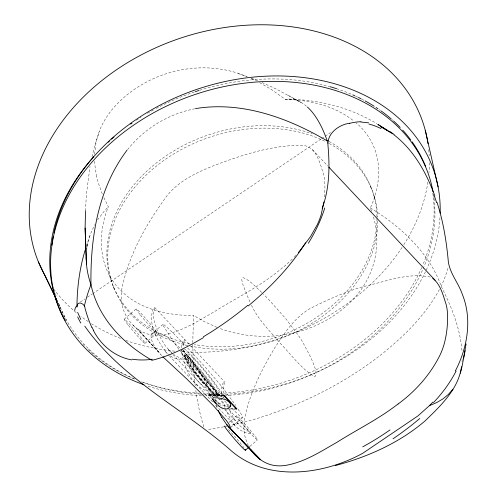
<?xml version="1.0" encoding="UTF-8"?>
<svg xmlns="http://www.w3.org/2000/svg" width="497" height="497" viewBox="0 0 497 497"><rect width="100%" height="100%" fill="white"/><g stroke="black" fill="none" stroke-linecap="round" stroke-linejoin="round"><path stroke-width="0.37" stroke-dasharray="2.48 1.86" d="M462.111 361.748L462.135 358.741M85.515 210.883L86.335 194.973L90.019 166.396M103.867 197.632L108.377 206.746C98.176 231.67 97.996 262.497 115.329 284.371A102.413 79.135 -19.2 0 0 139.353 303.953C156.077 312.439 174.981 315.632 193.613 315.471L192.737 342.47M94.548 154.269L96.157 141.695L99.294 131.27A89.05 68.81 -19.2 0 1 113.745 107.632C146.056 71.065 201.869 57.136 247.059 76.687M324.448 196.93L324.951 187.45L324.659 180.753A95.548 57.341 -43.2 0 0 323.597 174.317C319.838 163.588 317.142 148.075 303.978 145.441C273.518 144.509 243.12 154.648 214.859 165.234C195.116 173.118 174.857 182.536 163.091 201.266C144.217 227.514 128.381 256.98 121.852 288.85A75.966 45.594 -43.2 0 0 121.79 303.487C124.331 318.801 136.731 332.965 152.511 335.046A56.472 33.895 -43.2 0 0 161.506 335.071C181.001 332.282 197.856 321.105 214.617 311.538C231.565 300.828 249.5 291.727 265.994 280.314A187.524 112.539 -43.2 0 0 275.444 273.443L286.284 264.721L293.28 258.136M181.567 347.714C181.945 345.198 182.163 340.271 184.903 339.65C184.716 342.29 183.026 344.713 183.449 347.459M151.007 335.202C150.833 342.576 156.139 348.813 160.488 354.255M87.54 244.294L86.726 249.37A210.883 120.485 12.9 0 1 87.522 244.294L90.336 234.292L94.741 224.601M92.044 156.71L94.268 147.336L99.294 131.27M86.304 246.444L90.336 234.292M371.65 211.411L370.371 207.97C378.615 189.879 381.733 168.707 374.931 149.64A102.804 79.439 -19.2 0 0 358.393 124.797L356.063 122.896M439.41 289.509C425.041 315.962 402.986 337.308 379.602 355.846A178.827 80.57 -26.3 0 1 311.402 397.438C285.719 409.391 258.937 419.232 231.217 425.221M211.815 398.432L208.715 395.14L209.386 394.146L220.152 394.823M97.555 219.922L104.376 210.977L108.377 206.746M162.886 324.491L151.579 333.866A20.831 7.138 48.2 0 0 150.995 335.195M294.162 257.222L295.864 255.396M127.499 149.69C144.292 128.673 168.266 113.912 194.718 108.812M124.175 319.223L136.172 308.898M144.944 343.365L156.984 333.009M228.968 422.351L236.603 415.784M249.954 446.318L257.415 439.895M183.604 356.206L184.319 355.616M242.418 417.797L230.943 427.171M181.132 350.633L182.877 349.198M185.338 355.777L187.673 353.864M216.835 394.413A24.931 2.255 50.7 0 0 195.097 364.63A24.931 2.255 50.7 0 0 191.351 366.227A24.931 2.255 50.7 0 0 216.835 394.413L219.183 392.493A24.931 2.255 50.7 0 0 197.433 362.723A24.931 2.255 50.7 0 0 193.681 364.32A24.931 2.255 50.7 0 0 219.165 392.506M221.059 399.545L222.811 398.116M151.877 333.543C163.14 329.722 172.763 342.638 180.79 348.658M320.944 139.085L93.138 293.342M321.584 138.651L330.511 132.587M80.39 301.971L84.85 298.952M87.404 297.225L92.504 293.77M223.855 426.824L207.162 429.669M224.594 426.662L226.8 426.184M259.583 82.62L271.163 89.336L285.135 99.245C317.011 99.114 349.41 107.079 376.788 123.635M208.715 395.14L219.836 395.308M219.631 395.444L208.51 395.277L209.181 394.283L219.947 394.96M221.625 408.876L223.103 408.894M229.036 408.988L233.484 409.056M285.135 99.245C309.289 100.021 334.556 105.513 353.727 120.988M230.751 408.416L233.826 408.609M288.446 99.027C294.056 99.046 299.498 101.09 304.034 104.327A208.473 73.202 -82 0 1 306.891 106.575M238.343 73.618L247.115 76.83M220.419 328.641C247.202 338.395 277.233 338.879 304.307 329.946A95.909 74.115 -19.2 0 0 333.617 315.788A94.884 73.32 -19.2 0 0 356.566 295.398C375.241 273.866 381.833 242.772 373.005 215.611M251.339 78.228L257.763 80.769M217.071 327.38L204.273 321.602L193.613 315.471M430.303 277.071C408 272.213 385.243 281.836 363.605 286.514C344.8 291.938 326.889 300.045 309.469 308.873C294.212 318.099 284.154 333.524 274.586 348.117C261.385 370.277 249.301 393.841 244.512 419.393A75.966 45.594 -43.2 0 0 244.449 434.03L245.369 438.199L248.27 445.554M262.043 82.545L276.146 88.988L301.083 102.444L287.396 94.821M251.37 78.638L255.526 80.57M170.701 355.852C172.465 358.728 187.145 361.276 177.112 356.486A65.753 39.462 -43.2 0 1 173.956 354.603M370.371 207.97C391.207 220.587 410.429 236.386 424.972 256.054M215.822 405.303L234.851 425.556C238.411 429.278 243.064 432.154 248.046 433.496C252.47 433.993 249.376 431.085 246.885 430.744A65.753 39.462 -43.2 0 1 243.729 428.861C237.852 424.755 233.683 418.685 230.496 412.355A218.798 131.314 -43.2 0 1 228.974 409.186M171.583 352.764L165.346 345.875L160.717 338.097A218.798 131.314 -43.2 0 1 157.822 331.76C155.642 325.299 152.169 318.242 153.964 311.296C155.107 309.588 155.157 305.518 153.126 309.128C147.559 324.404 157.866 342.271 167.402 353.547M261.652 292.416C256.098 287.384 251.06 281.265 244.151 278.047A33.839 6.995 55.9 0 0 242.816 277.86L241.853 278.45A19.172 3.964 55.9 0 0 241.666 279.339L242.797 284.296L246.76 294.522A169.44 35.014 55.9 0 0 248.91 299.554L249.966 301.94M231.757 408.385L241.262 417.306A28.745 2.535 50.6 0 0 242.542 417.747L241.61 414.796L237.193 407.695M183.058 350.876C196.153 363.705 205.882 379.621 212.511 396.649M229.328 405.869L224.066 400.327M133.146 325.181L158.307 351.646L137.911 329.244L161.631 355.523M187.692 347.975L204.839 366.637L219.736 384.094A31.516 2.783 50.6 0 1 223.551 388.89L233.248 401.967A65.293 5.759 50.6 0 1 235.69 405.471M312.464 149.696L327.796 166.017M154.722 307.513L189.096 344.092M191.146 346.279L224.501 381.771M180.734 358.3L217.674 397.612M218.183 398.159L226.905 407.441M228.962 409.627L250.507 432.558M168.172 349.422L172.403 353.926M172.931 354.485L214.164 398.364M214.692 398.929L221.035 405.682M224.737 409.621L237.951 423.68M209.386 394.146L212.486 397.445M214.549 399.638L217.133 402.39M217.649 402.937L219.711 405.136M165.072 351.298L168.775 355.237M169.303 355.796L212.648 401.93M220.451 396.476L192.401 365.736L180.125 350.944M234.82 425.519L229.894 418.17L225.383 408.577M178.895 349.273L174.167 342.563A169.44 14.947 50.6 0 1 171.148 338.184L162.973 325.305A19.172 1.69 50.6 0 1 162.817 324.678L163.264 324.473A33.839 2.988 50.6 0 1 164.209 324.945L169.85 329.791L181.784 341.793A180.616 15.935 50.6 0 1 185.692 345.875M424.978 256.054A220.19 128.375 9.9 0 1 441.212 286.303C451.524 306.879 460.483 328.821 462.055 352.019M58.311 303.294L66.287 319.931M58.894 304.624L59.895 306.724M251.457 305.201C258.235 319.863 270.138 331.238 280.376 343.452C291.118 354.541 300.418 367.749 313.539 376.136A28.745 5.939 55.9 0 0 315.502 376.067C317.589 371.681 314.042 366.612 312.874 362.338A65.293 13.494 55.9 0 0 310.569 357.026L302.909 342.427A31.516 6.511 55.9 0 0 299.641 337.221L285.937 318.869L269.088 299.989A180.616 37.325 55.9 0 0 263.59 294.354M216.922 407.434L215.897 405.012M224.924 407.441L222.041 399.302M102.27 193.929L98.841 184.449A174.925 135.172 -19.2 0 1 96.722 176.59M227.601 406.018L226.054 401.955M370.619 186.288L371.47 188.73M373.887 195.75L374.738 198.191M109.967 276.674L110.819 279.115M113.235 286.135L114.086 288.577M96.722 176.59L95.262 168.62L94.542 160.469M223.675 393.375C222.159 389.431 224.135 385.548 224.557 381.795C220.767 384.374 221.395 390.418 221.24 394.562M183.691 349.726L185.108 355.908L187.854 363.723A218.798 131.314 -43.2 0 0 190.755 370.054C193.942 376.384 198.104 382.454 203.987 386.567A65.753 39.462 -43.2 0 0 207.143 388.449C217.177 393.233 202.503 390.692 200.732 387.815C189.202 379.665 183.679 364.649 181.455 351.162M221.333 395.662L221.488 396.792M195.215 385.809L193.352 365.102L192.743 343.222M432.806 193.209A196.508 151.846 -19.2 0 1 422.643 265.392M421.729 267.504A196.508 151.846 -19.2 0 1 203.13 393.357M199.285 393.189A196.508 151.846 -19.2 0 1 141.738 381.82M133.886 378.757A196.508 151.846 -19.2 0 1 87.466 348.801M84.204 345.558A196.508 151.846 -19.2 0 1 83.148 344.452M136.352 120.28A196.508 151.846 -19.2 0 1 140.906 117.342M147.541 113.31A196.508 151.846 -19.2 0 1 153.585 109.88M156.275 108.421A196.508 151.846 -19.2 0 1 194.569 91.926M199.639 90.28A196.508 151.846 -19.2 0 1 329.169 86.453M336.432 88.652A196.508 151.846 -19.2 0 1 352.1 94.579M355.616 96.157A196.508 151.846 -19.2 0 1 357.697 97.132M361.791 99.164A196.508 151.846 -19.2 0 1 364.475 100.574M379.23 109.607A196.508 151.846 -19.2 0 1 380.478 110.489M391.835 119.448A196.508 151.846 -19.2 0 1 392.997 120.473M329.064 141.452A138.091 106.706 -19.2 0 1 358.374 276.239A138.091 106.706 -19.2 0 1 194.252 344.533M189.742 343.675A138.091 106.706 -19.2 0 1 121.647 202.329A138.091 106.706 -19.2 0 1 312.215 133.848M433.421 194.141A196.508 151.846 -19.2 0 1 225.408 395.556M220.065 395.805A196.508 151.846 -19.2 0 1 205.522 395.848M201.67 395.705A196.508 151.846 -19.2 0 1 147.559 385.983M329.244 143.527A138.091 106.706 -19.2 0 1 377.751 217.357M377.826 221.003A138.091 106.706 -19.2 0 1 213.163 348.981A138.091 106.706 -19.2 0 1 120.709 207.951A138.091 106.706 -19.2 0 1 325.889 141.782M217.475 396.451A26.633 2.236 50.4 0 1 189.935 365.202A26.633 2.236 50.4 0 1 194.103 364.394A26.633 2.236 50.4 0 1 218.363 396.277M215.822 396.382A26.633 2.236 50.4 0 1 188.338 364.581A26.633 2.236 50.4 0 1 193.389 364.984A26.633 2.236 50.4 0 1 217.568 396.525M221.19 398.911A31.578 2.858 50.7 0 1 218.705 398.339M216.437 396.357A31.578 2.858 50.7 0 1 193.749 370.476A31.578 2.858 50.7 0 1 180.989 350.832M181.486 350.615A31.578 2.858 50.7 0 1 199.831 369.097A31.578 2.858 50.7 0 1 219.985 396.146M221.886 397.06A31.578 2.858 50.7 0 1 221.035 396.426M219.997 395.556A31.578 2.858 50.7 0 1 198.906 372.141A31.578 2.858 50.7 0 1 183.53 350.037M184.306 348.894A31.578 2.858 50.7 0 1 203.068 368.265A31.578 2.858 50.7 0 1 222.314 394.239M223.321 396.32A31.578 2.858 50.7 0 1 223.364 397.656M229.08 406.552A9.598 3.628 29 0 1 214.53 398.756M214.145 396.302A9.598 3.628 29 0 1 223.7 397.451M228.502 429.538A15.929 0.932 49.3 0 1 243.984 447.785M203.857 426.799A216.443 81.502 -79.5 0 1 195.576 388.784M447.952 268.287A171.701 132.68 -19.2 0 1 441.212 286.303M439.963 217.655A199.024 153.79 -19.2 0 1 203.751 394.295M200.738 394.133A199.024 153.79 -19.2 0 1 141.794 381.864M134.973 379.118A199.024 153.79 -19.2 0 1 58.429 302.959M56.093 296.019A199.024 153.79 -19.2 0 1 53.701 286.8M428.749 149.727A204.578 158.083 -19.2 0 1 429.203 155.816M429.365 162.718A204.578 158.083 -19.2 0 1 428.967 172.621M427.898 182.095A204.578 158.083 -19.2 0 1 403.719 244.878M402.048 247.456A204.578 158.083 -19.2 0 1 180.131 351.634M174.77 351.174A204.578 158.083 -19.2 0 1 125.486 340.277M120.504 338.407A204.578 158.083 -19.2 0 1 91.541 323.764M88.342 321.671A204.578 158.083 -19.2 0 1 80.943 316.378M76.246 312.644A204.578 158.083 -19.2 0 1 54.856 290.497M207.237 384.156L206.503 384.92L205.242 384.895L202.409 382.659L194.377 371.657L190.631 365.575A81.514 48.923 -43.2 0 1 188.86 361.53C182.318 341.445 204.702 381.764 207.237 384.156M128.412 325.318A15.929 0.932 49.3 0 0 144.931 343.371A15.929 0.932 49.3 0 0 130.394 325.144A15.929 0.932 49.3 0 0 128.412 325.318M140.415 314.992A15.929 0.932 49.3 0 0 156.928 333.046A15.929 0.932 49.3 0 0 142.39 314.825A15.929 0.932 49.3 0 0 140.415 314.992M240.846 421.878A15.929 0.932 49.3 0 0 257.359 439.932A15.929 0.932 49.3 0 0 242.822 421.711A15.929 0.932 49.3 0 0 240.846 421.878"/><path stroke-width="0.75" d="M86.242 259.571L85.105 228.055L85.515 210.883M76.954 307.109C77.047 287.856 79.557 268.492 85.186 250.053M322.186 208.485C329.449 188.425 329.902 166.83 328.008 145.82C326.666 133.749 338.389 124.921 349.372 123.244M461.514 366.687C458.476 389.163 440.653 405.745 425.19 420.804C399.495 442.852 367.861 456.929 335.345 465.565M460.359 373.179L462.285 365.357L466.087 343.955M323.882 201.919L321.186 214.629A68.412 41.058 -43.2 0 1 317.334 224.582L310.6 236.516L299.579 251.14M77.004 306.618C77.153 299.964 85.099 303.686 85.08 308.432C86.9 314.856 88.907 321.261 91.808 327.293M465.149 350.578L463.552 358.486L463.751 357.598M455.327 370.967C467.509 347.757 472.423 319.024 462.266 294.156C458.166 282.271 448.748 272.132 448.114 259.291C446.225 240.057 443.069 220.842 437.056 202.434M305.58 242.797C290.236 266.957 270.095 287.744 248.158 305.99M126.977 150.256C98.108 188.456 90.237 237.877 90.976 284.663C92.889 293.528 96.132 302.083 100.419 310.078C112.086 331.524 130.972 348.254 151.964 360.3C170.322 355.877 187.27 347.105 203.459 337.606M298.343 252.588L299.163 251.631M452.916 389.213L448.35 394.432L442.902 398.923L436.596 402.651L429.464 405.602L417.878 415.958L362.841 453.221C322.236 475.486 265.423 482.55 228.98 448.748C181.268 407.503 121.734 378.832 84.77 326.138M432.881 402.092L429.464 405.602M245.381 450.251L249.382 446.809M398.103 403.986C415.56 391.226 430.359 374.533 439.994 355.119A68.412 41.058 -43.2 0 0 443.846 345.166C446.958 334.208 448.126 322.652 447.325 311.29A95.548 57.341 -43.2 0 0 446.256 304.86C443.169 295.547 440.783 284.644 432.713 278.289M234.23 409.068L236.901 408.801L223.992 395.065L223.339 395.506L220.376 395.457M195.451 108.613C241.685 100.984 287.9 117.758 327.268 140.955L328.182 140.98M221.32 395.332L223.544 395.363L236.454 409.099M360.952 122.026L368.693 122.852M222.252 395.109L223.787 395.202M131.755 359.89C115.223 357.032 101.127 345.415 93.523 330.679M380.801 126.841L390.12 132.078M387.492 130.413L377.826 124.399L392.717 133.886M393.997 134.836C413.821 150.162 426.525 172.881 434.894 196.116M221.879 417.48L226.775 424.749L228.813 426.973L230.335 427.774L229.608 425.221L226.545 420.686L213.486 405.776L186.53 378.702L162.805 356.765M228.198 426.37L260.571 459.781L226.775 424.749L238.386 437.136M328.852 167.141L435.123 280.24M212.331 398.985L216.462 403.378M241.554 440.516L255.806 455.724M250.966 449.922C256.545 458.035 265.236 464.384 275.17 465.583A56.472 33.895 -43.2 0 0 284.166 465.608C303.661 462.819 320.515 451.643 337.283 442.082C354.224 431.371 372.16 422.27 388.66 410.851A187.524 112.539 -43.2 0 0 398.103 403.986M80.775 319.465L77.662 312.371M45.016 275.568L56.981 300.523M38.443 261.987L57.553 301.828M218.202 410.298L218.723 411.41M327.747 142.552L327.958 143.285M425.264 130.313L438.087 186.891M86.54 264.665L85.105 228.055M65.293 320.49A196.508 151.846 -19.2 0 1 93.672 156.81M108.209 142.185A196.508 151.846 -19.2 0 1 109.352 141.148M111.663 139.098A196.508 151.846 -19.2 0 1 114.006 137.073M130.723 124.126A196.508 151.846 -19.2 0 1 131.953 123.268M195.29 91.684A196.508 151.846 -19.2 0 1 198.912 90.51M329.902 86.658A196.508 151.846 -19.2 0 1 336.432 88.652M352.808 94.89A196.508 151.846 -19.2 0 1 354.92 95.834M358.387 97.468A196.508 151.846 -19.2 0 1 361.114 98.822M365.14 100.934A196.508 151.846 -19.2 0 1 374.179 106.259M376.049 107.464A196.508 151.846 -19.2 0 1 377.962 108.744M381.1 110.93A196.508 151.846 -19.2 0 1 391.251 118.938M393.568 120.995A196.508 151.846 -19.2 0 1 400.184 127.418M402.75 130.171A196.508 151.846 -19.2 0 1 410.752 139.943M412.075 141.763A196.508 151.846 -19.2 0 1 425.556 166.396M144 384.765A196.508 151.846 -19.2 0 1 136.47 123.213A196.508 151.846 -19.2 0 1 433.036 191.885M221.879 417.635A55.012 14.618 76 0 1 218.705 411.566M230.801 405.813A9.598 3.628 29 0 1 229.807 406.416M227.632 399.992A9.598 3.628 29 0 1 230.763 403.508M215.158 397.892A9.704 3.212 16.4 0 1 224.091 399.29M224.327 398.998A9.536 4.697 19.1 0 1 227.912 408.136M228.403 408.59A9.549 5.212 34.5 0 1 218.873 406.242M219.034 406.024A9.573 3.752 30.3 0 1 214.337 397.358M245.108 449.456A15.929 0.932 49.3 0 1 234.982 439.553A15.929 0.932 49.3 0 1 224.93 426.177M390.008 429.924A166.433 86.161 -41.4 0 1 362.735 446.846M419.748 418.511A183.039 106.103 -42.4 0 1 392.997 438.801M307.45 107.072A208.473 73.202 -82 0 1 327.256 140.993M456.122 371.035A97.779 62.398 -41.6 0 1 433.508 402.558M349.41 123.436A143.627 82.142 82.2 0 1 360.921 121.746M368.936 124.07A107.128 57.155 66.4 0 1 380.944 128.543M390.22 131.773A130.723 88.373 -87.7 0 1 394.121 134.494M434.477 196.377A116.845 63.411 75.7 0 1 436.621 202.652M152.355 359.25A97.021 57.956 -41.9 0 1 132.208 359.176M247.748 305.357A225.365 134.47 -43.1 0 1 203.298 336.823M324.777 207.939A126.803 74.656 -44 0 1 308.339 243.275M84.353 306.053A192.643 148.864 -19.2 0 1 90.982 284.663A210.883 120.485 12.9 0 1 86.223 257.378M93.728 330.592A242.772 136.464 -19.2 0 1 91.951 327.237M80.825 323.069A104.985 17.438 43.1 0 1 77.694 316.912M74.767 310.662A142.477 31.417 32.1 0 1 76.383 306.22M53.856 233.149A199.024 153.79 -19.2 0 1 264.522 76.252A199.024 153.79 -19.2 0 1 440.162 213.145M51.85 245.269A199.024 153.79 -19.2 0 1 53.247 236.181M44.823 275.226A204.578 158.083 -19.2 0 1 178.423 38.841A204.578 158.083 -19.2 0 1 428.004 143.701"/></g></svg>
